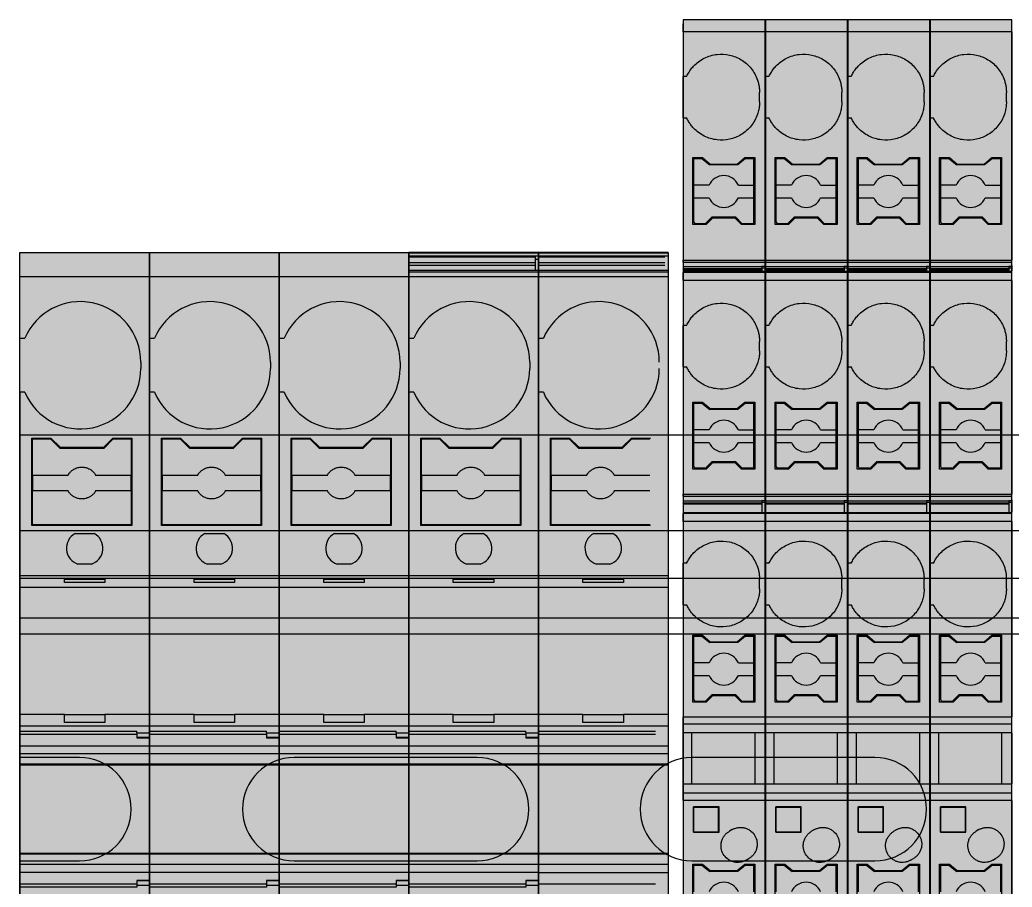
# Model space of a CAD drawing. Header units: millimetres. Extents: x -559267 to 5835, y 0 to 209897.
# Drawn here: x 1535.5 to 1597.9, y 3677.7 to 3732.2 of the extents above; entities that cross this region are included whole.
import ezdxf

# ---------------------------------------------------------------- set-up
doc = ezdxf.new("R2010")
doc.units = ezdxf.units.MM

# ---------------------------------------------------------------- blocks, each defined once
blk = doc.blocks.new('VPR-2.5-3L-GY')
at = {"true_color": 0xc7c8ca}
h = blk.add_hatch(color=9, dxfattribs=at)
h.dxf.hatch_style = 1
h.paths.add_polyline_path([(5.15, 51.291), (0, 51.291), (0, -51.291), (5.15, -51.291)])
at = {"true_color": 0xcd6928}
h = blk.add_hatch(color=32, dxfattribs=at)
h.dxf.hatch_style = 1
h.paths.add_polyline_path([(4.502, 42.63), (3.881, 42.63), (3.402, 42.23), (1.702, 42.23), (1.214, 42.63), (0.602, 42.63), (0.602, 38.43), (1.443, 38.43), (1.843, 38.83), (3.26, 38.83), (3.66, 38.43), (4.502, 38.43)])
h = blk.add_hatch(color=32, dxfattribs=at)
h.dxf.hatch_style = 1
h.paths.add_polyline_path([(4.502, 27.257), (3.881, 27.257), (3.402, 26.857), (1.702, 26.857), (1.214, 27.257), (0.602, 27.257), (0.602, 23.057), (1.443, 23.057), (1.843, 23.457), (3.26, 23.457), (3.66, 23.057), (4.502, 23.057)])
h = blk.add_hatch(color=32, dxfattribs=at)
h.dxf.hatch_style = 1
h.paths.add_polyline_path([(4.502, 12.608), (3.881, 12.608), (3.402, 12.208), (1.702, 12.208), (1.214, 12.608), (0.602, 12.608), (0.602, 8.408), (1.443, 8.408), (1.843, 8.808), (3.26, 8.808), (3.66, 8.408), (4.502, 8.408)])
h = blk.add_hatch(color=32, dxfattribs=at)
h.dxf.hatch_style = 1
h.paths.add_polyline_path([(4.502, -1.779), (3.881, -1.779), (3.402, -2.179), (1.702, -2.179), (1.214, -1.779), (0.602, -1.779), (0.602, -5.979), (1.443, -5.979), (1.843, -5.579), (3.26, -5.579), (3.66, -5.979), (4.502, -5.979)])
at = {"color": 7, "linetype": 'Continuous', "lineweight": 25}
for p, q in [((5.15, 51.291), (0, 51.291)), ((0, 51.227), (0, 51.125)), ((5.15, 51.125), (5.15, 51.227)), ((5.15, 50.533), (0, 50.533)), ((0, 50.533), (0, 47.733)), ((5.15, 50.533), (5.15, 36.183)), ((0.218, 47.733), (0, 47.733)), ((0, 45.133), (0, 47.733)), ((4.8, 46.133), (4.8, 46.733)), ((0, 45.133), (0.218, 45.133)), ((0, 45.133), (0, 36.183)), ((0.677, 40.9), (0.677, 42.58)), ((0.677, 42.58), (1.177, 42.58)), ((1.177, 42.58), (1.677, 42.18)), ((3.927, 42.58), (3.427, 42.18)), ((3.927, 42.58), (4.427, 42.58)), ((4.427, 42.58), (4.427, 40.9)), ((3.427, 42.18), (1.677, 42.18)), ((1.635, 40.9), (0.677, 40.9)), ((0.677, 40.1), (0.677, 40.9)), ((3.468, 40.9), (4.427, 40.9)), ((4.427, 40.9), (4.427, 40.1)), ((0.677, 38.58), (0.677, 40.1)), ((0.677, 40.1), (1.635, 40.1)), ((3.468, 40.1), (4.427, 40.1)), ((4.427, 40.1), (4.427, 38.48)), ((1.802, 38.88), (1.431, 38.509)), ((3.302, 38.88), (1.802, 38.88)), ((3.702, 38.48), (3.302, 38.88)), ((1.36, 38.48), (0.777, 38.48)), ((4.427, 38.48), (3.702, 38.48)), ((0, 36.183), (5.15, 36.183)), ((0, 36.065), (5.15, 36.065)), ((0, 36.065), (0, 35.796)), ((0, 35.796), (4.95, 35.791)), ((0, 35.656), (4.95, 35.656)), ((0, 35.656), (0, 35.651)), ((0, 35.651), (4.95, 35.651)), ((4.95, 35.562), (0, 35.562)), ((5.15, 35.791), (4.95, 35.791)), ((5.15, 35.688), (4.95, 35.688)), ((4.95, 35.688), (4.95, 35.465)), ((5.15, 35.855), (5.15, 36.065)), ((5.15, 35.855), (5.15, 35.791)), ((5.15, 35.791), (5.15, 35.688)), ((5.15, 35.688), (5.15, 35.524)), ((5.15, 35.465), (0, 35.465)), ((5.15, 35.415), (0, 35.415)), ((5.15, 34.918), (0, 34.918)), ((0, 34.918), (0, 32.083)), ((5.15, 34.918), (5.15, 21.483)), ((0.218, 32.083), (0, 32.083)), ((0, 29.483), (0, 32.083)), ((4.8, 30.483), (4.8, 31.083)), ((0, 29.483), (0.218, 29.483)), ((0, 29.483), (0, 21.483)), ((0.677, 25.527), (0.677, 27.207)), ((0.677, 27.207), (1.177, 27.207)), ((1.177, 27.207), (1.677, 26.807)), ((3.927, 27.207), (3.427, 26.807)), ((3.927, 27.207), (4.427, 27.207)), ((4.427, 27.207), (4.427, 25.527)), ((3.427, 26.807), (1.677, 26.807)), ((1.635, 25.527), (0.677, 25.527)), ((0.677, 24.727), (0.677, 25.527)), ((3.468, 25.527), (4.427, 25.527)), ((4.427, 25.527), (4.427, 24.727)), ((0.677, 23.207), (0.677, 24.727)), ((0.677, 24.727), (1.635, 24.727)), ((3.468, 24.727), (4.427, 24.727)), ((4.427, 24.727), (4.427, 23.107)), ((1.36, 23.107), (0.777, 23.107)), ((1.802, 23.507), (1.431, 23.136)), ((3.302, 23.507), (1.802, 23.507)), ((3.702, 23.107), (3.302, 23.507)), ((4.427, 23.107), (3.702, 23.107)), ((0, 21.483), (5.15, 21.483)), ((0, 21.352), (5.15, 21.352)), ((0, 21.352), (0, 21.067)), ((5.15, 21.128), (5.15, 21.352)), ((0, 21.067), (4.95, 21.062)), ((0, 20.933), (4.95, 20.933)), ((0, 20.933), (0, 20.93)), ((0, 20.93), (4.95, 20.93)), ((4.95, 20.848), (0, 20.848)), ((0, 20.848), (0, 20.416)), ((5.15, 21.062), (4.95, 21.062)), ((5.15, 20.958), (4.95, 20.958)), ((4.95, 20.958), (4.95, 20.301)), ((5.15, 21.128), (5.15, 21.062)), ((5.15, 20.958), (5.15, 20.357)), ((5.15, 20.301), (0, 20.301)), ((5.15, 20.298), (0, 20.298)), ((5.15, 20.26), (0, 20.26)), ((5.15, 19.768), (0, 19.768)), ((0, 19.768), (0, 17.133)), ((5.15, 19.768), (5.15, 7.484)), ((0.218, 17.133), (0, 17.133)), ((0, 14.533), (0, 17.133)), ((4.8, 15.533), (4.8, 16.133)), ((0, 14.533), (0, 7.484)), ((0, 14.533), (0.218, 14.533)), ((0.677, 10.878), (0.677, 12.558)), ((0.677, 12.558), (1.177, 12.558)), ((1.177, 12.558), (1.677, 12.158)), ((3.927, 12.558), (3.427, 12.158)), ((3.927, 12.558), (4.427, 12.558)), ((4.427, 12.558), (4.427, 10.878)), ((3.427, 12.158), (1.677, 12.158)), ((1.635, 10.878), (0.677, 10.878)), ((0.677, 10.078), (0.677, 10.878)), ((3.468, 10.878), (4.427, 10.878)), ((4.427, 10.878), (4.427, 10.078)), ((0.677, 8.558), (0.677, 10.078)), ((0.677, 10.078), (1.635, 10.078)), ((3.468, 10.078), (4.427, 10.078)), ((4.427, 10.078), (4.427, 8.458)), ((1.802, 8.858), (1.431, 8.487)), ((3.302, 8.858), (1.802, 8.858)), ((3.702, 8.458), (3.302, 8.858)), ((1.36, 8.458), (0.777, 8.458)), ((4.427, 8.458), (3.702, 8.458)), ((0, 7.484), (5.15, 7.484)), ((5.15, 7.024), (0, 7.024)), ((0, 6.483), (0, 7.024)), ((5.15, 6.483), (5.15, 7.024)), ((5.15, 6.483), (0, 6.483)), ((0, 3.283), (0, 6.483)), ((0.55, 3.283), (0.55, 6.483)), ((4.5, 6.483), (4.5, 3.283)), ((5.15, 6.483), (5.15, 3.283)), ((0, 3.283), (5.15, 3.283)), ((0, 2.694), (0, 3.283)), ((5.15, 2.694), (5.15, 3.283)), ((5.15, 2.694), (0, 2.694)), ((5.15, 2.234), (0, 2.234)), ((0, 2.234), (0, -7.767)), ((5.15, 2.234), (5.15, -13.066)), ((2.253, 1.836), (0.647, 1.836)), ((0.647, 0.231), (0.647, 1.836)), ((0.672, 1.811), (0.647, 1.836)), ((0.672, 1.811), (2.228, 1.811)), ((0.672, 0.256), (0.672, 1.811)), ((2.228, 1.811), (2.253, 1.836)), ((2.228, 0.256), (2.228, 1.811)), ((2.253, 0.231), (2.253, 1.836)), ((0.647, 0.231), (0.672, 0.256)), ((0.647, 0.231), (2.253, 0.231)), ((0.672, 0.256), (2.228, 0.256)), ((2.253, 0.231), (2.228, 0.256)), ((3.075, 0.393), (2.902, 0.293)), ((0.677, -3.509), (0.677, -1.829)), ((0.677, -1.829), (1.177, -1.829)), ((1.177, -1.829), (1.677, -2.229)), ((3.927, -1.829), (3.427, -2.229)), ((3.927, -1.829), (4.427, -1.829)), ((3.952, -1.526), (4.125, -1.426)), ((4.427, -1.829), (4.427, -3.509)), ((3.427, -2.229), (1.677, -2.229))]:
    blk.add_line(p, q, dxfattribs=at)
blk.add_lwpolyline([(5.15, -51.291), (5.15, 51.291), (0, 51.291), (0, -51.291), (5.15, -51.291)])
for points in [[(0.602, 38.43), (0.602, 42.63), (1.214, 42.63), (1.702, 42.23), (3.402, 42.23), (3.881, 42.63), (4.502, 42.63), (4.502, 38.43), (3.66, 38.43), (3.26, 38.83), (1.843, 38.83), (1.443, 38.43)], [(0.602, 23.057), (0.602, 27.257), (1.214, 27.257), (1.702, 26.857), (3.402, 26.857), (3.881, 27.257), (4.502, 27.257), (4.502, 23.057), (3.66, 23.057), (3.26, 23.457), (1.843, 23.457), (1.443, 23.057)], [(0.602, 8.408), (0.602, 12.608), (1.214, 12.608), (1.702, 12.208), (3.402, 12.208), (3.881, 12.608), (4.502, 12.608), (4.502, 8.408), (3.66, 8.408), (3.26, 8.808), (1.843, 8.808), (1.443, 8.408)], [(0.602, -5.979), (0.602, -1.779), (1.214, -1.779), (1.702, -2.179), (3.402, -2.179), (3.881, -1.779), (4.502, -1.779), (4.502, -5.979), (3.66, -5.979), (3.26, -5.579), (1.843, -5.579), (1.443, -5.979)]]:
    blk.add_lwpolyline(points, close=True, dxfattribs=at)
for centre, radius, start, end in [((2.552, 40.5), 1, 23.57818, 156.42182), ((2.552, 40.5), 1, 203.57818, 336.42182), ((0.777, 38.58), 0.1, 180, 270), ((1.36, 38.58), 0.1, 270, 315), ((2.552, 25.127), 1, 23.57818, 156.42182), ((2.552, 25.127), 1, 203.57818, 336.42182), ((0.777, 23.207), 0.1, 180, 270), ((1.36, 23.207), 0.1, 270, 315), ((2.552, 10.478), 1, 23.57818, 156.42182), ((2.552, 10.478), 1, 203.57818, 336.42182), ((0.777, 8.558), 0.1, 180, 270), ((1.36, 8.558), 0.1, 270, 315), ((2.552, -3.909), 1, 23.57818, 156.42182)]:
    blk.add_arc(centre, radius, start, end, dxfattribs=at)
for points, knots in [([(0, 50.533), (0, 50.554), (0, 50.596), (0, 50.658), (0, 50.73), (0, 50.81), (0, 50.889), (0, 50.954), (0, 51), (0, 51.029), (0, 51.032), (0, 51.033)], [0, 0, 0, 0, 0.079597, 0.159223, 0.240129, 0.368602, 0.500069, 0.628543, 0.760011, 0.879282, 1, 1, 1, 1]), ([(5.15, 50.533), (5.15, 50.664), (5.15, 50.794), (5.15, 50.98), (5.15, 51.033), (5.15, 51.033)], [0, 0, 0, 0, 0.5, 0.5, 1, 1, 1, 1]), ([(0.218, 47.733), (0.241, 47.781), (0.287, 47.876), (0.367, 48.012), (0.455, 48.143), (0.552, 48.267), (0.714, 48.45), (0.964, 48.672), (1.322, 48.891), (1.713, 49.046), (2.246, 49.154), (2.921, 49.121), (3.549, 48.87), (3.988, 48.55), (4.278, 48.246), (4.513, 47.898), (4.662, 47.56), (4.747, 47.257), (4.792, 46.997), (4.797, 46.821), (4.8, 46.733)], [0, 0, 0, 0, 0.024394, 0.048636, 0.072831, 0.097085, 0.121504, 0.185849, 0.250275, 0.31462, 0.379045, 0.500019, 0.620993, 0.685337, 0.749763, 0.814108, 0.878533, 0.919087, 0.959411, 1, 1, 1, 1]), ([(4.8, 46.133), (4.799, 46.081), (4.797, 45.975), (4.781, 45.818), (4.755, 45.663), (4.719, 45.509), (4.648, 45.275), (4.513, 44.969), (4.279, 44.621), (3.988, 44.317), (3.549, 43.997), (2.921, 43.746), (2.246, 43.712), (1.714, 43.82), (1.323, 43.975), (0.964, 44.195), (0.688, 44.44), (0.484, 44.68), (0.335, 44.898), (0.257, 45.055), (0.218, 45.133)], [0, 0, 0, 0, 0.024394, 0.048636, 0.072831, 0.097085, 0.121504, 0.185849, 0.250275, 0.31462, 0.379045, 0.500019, 0.620993, 0.685337, 0.749763, 0.814108, 0.878533, 0.919087, 0.959411, 1, 1, 1, 1]), ([(0, 36.065), (0, 36.076), (0, 36.099), (0, 36.128), (0, 36.156), (0, 36.179), (0, 36.182), (0, 36.183)], [0, 0, 0, 0, 0.1671802, 0.3318902, 0.5004135, 0.7494531, 1, 1, 1, 1]), ([(0, 35.796), (0, 35.768), (0, 35.734), (0, 35.68), (0, 35.661), (0, 35.656)], [0, 0, 0, 0, 0.5, 0.5, 1, 1, 1, 1]), ([(0, 35.621), (0, 35.628), (0, 35.643), (0, 35.648), (0, 35.651)], [0, 0, 0, 0, 0.497129, 1, 1, 1, 1]), ([(0, 34.918), (0, 34.937), (0, 34.977), (0, 35.035), (0, 35.102), (0, 35.178), (0, 35.254), (0, 35.319), (0, 35.367), (0, 35.402), (0, 35.411), (0, 35.415)], [0, 0, 0, 0, 0.0800126, 0.1601253, 0.2414441, 0.3692652, 0.5000614, 0.6278835, 0.7586808, 0.8786191, 1, 1, 1, 1]), ([(5.15, 34.918), (5.15, 35.04), (5.15, 35.162), (5.15, 35.343), (5.15, 35.402), (5.15, 35.415)], [0, 0, 0, 0, 0.5, 0.5, 1, 1, 1, 1]), ([(0.218, 32.083), (0.241, 32.131), (0.287, 32.226), (0.367, 32.362), (0.455, 32.493), (0.552, 32.617), (0.714, 32.8), (0.964, 33.022), (1.322, 33.241), (1.713, 33.396), (2.246, 33.504), (2.921, 33.471), (3.549, 33.22), (3.988, 32.9), (4.278, 32.596), (4.513, 32.248), (4.662, 31.91), (4.747, 31.607), (4.792, 31.347), (4.797, 31.171), (4.8, 31.083)], [0, 0, 0, 0, 0.024394, 0.048636, 0.072831, 0.097085, 0.121504, 0.185849, 0.250275, 0.31462, 0.379045, 0.500019, 0.620993, 0.685337, 0.749763, 0.814108, 0.878533, 0.919087, 0.959411, 1, 1, 1, 1]), ([(4.8, 30.483), (4.799, 30.431), (4.797, 30.325), (4.781, 30.168), (4.755, 30.013), (4.719, 29.859), (4.648, 29.625), (4.513, 29.319), (4.279, 28.971), (3.988, 28.667), (3.549, 28.347), (2.921, 28.096), (2.246, 28.062), (1.714, 28.17), (1.323, 28.325), (0.964, 28.545), (0.688, 28.79), (0.484, 29.03), (0.335, 29.248), (0.257, 29.405), (0.218, 29.483)], [0, 0, 0, 0, 0.0243942, 0.0486358, 0.0728305, 0.0970848, 0.1215043, 0.1858492, 0.2502747, 0.3146196, 0.3790451, 0.5000188, 0.6209926, 0.6853375, 0.749763, 0.8141079, 0.8785334, 0.9190869, 0.9594114, 1, 1, 1, 1]), ([(0, 21.352), (0, 21.364), (0, 21.389), (0, 21.422), (0, 21.453), (0, 21.478), (0, 21.482), (0, 21.483)], [0, 0, 0, 0, 0.167329, 0.331784, 0.500465, 0.749473, 1, 1, 1, 1]), ([(5.15, 21.352), (5.15, 21.39), (5.15, 21.424), (5.15, 21.471), (5.15, 21.483), (5.15, 21.483)], [0, 0, 0, 0, 0.5, 0.5, 1, 1, 1, 1]), ([(0, 21.067), (0, 21.038), (0, 21.005), (0, 20.953), (0, 20.936), (0, 20.933)], [0, 0, 0, 0, 0.5, 0.5, 1, 1, 1, 1]), ([(0, 20.904), (0, 20.911), (0, 20.924), (0, 20.928), (0, 20.93)], [0, 0, 0, 0, 0.497129, 1, 1, 1, 1]), ([(5.15, 21.062), (5.15, 21.053), (5.15, 21.045), (5.15, 21.036), (5.15, 21.027), (5.15, 21.018), (5.15, 21.009), (5.15, 20.992), (5.15, 20.975), (5.15, 20.958)], [0, 0, 0, 0, 0.0000268555, 0.0000268555, 0.0000268555, 0.000053711, 0.000053711, 0.000053711, 0.0001048413, 0.0001048413, 0.0001048413, 0.0001048413]), ([(0, 19.768), (0, 19.792), (0, 19.838), (0, 19.906), (0, 19.971), (0, 20.033), (0, 20.095), (0, 20.155), (0, 20.204), (0, 20.242), (0, 20.254), (0, 20.26)], [0, 0, 0, 0, 0.101572, 0.200381, 0.298422, 0.397735, 0.500284, 0.627642, 0.757961, 0.878261, 1, 1, 1, 1]), ([(5.15, 19.768), (5.15, 19.884), (5.15, 20), (5.15, 20.178), (5.15, 20.24), (5.15, 20.26)], [0, 0, 0, 0, 0.5, 0.5, 1, 1, 1, 1]), ([(0.218, 17.133), (0.241, 17.181), (0.287, 17.276), (0.367, 17.412), (0.455, 17.543), (0.552, 17.667), (0.714, 17.85), (0.964, 18.072), (1.322, 18.291), (1.713, 18.446), (2.246, 18.554), (2.921, 18.521), (3.549, 18.27), (3.988, 17.95), (4.278, 17.646), (4.513, 17.298), (4.662, 16.96), (4.747, 16.657), (4.792, 16.397), (4.797, 16.221), (4.8, 16.133)], [0, 0, 0, 0, 0.024394, 0.048636, 0.072831, 0.097085, 0.121504, 0.185849, 0.250275, 0.31462, 0.379045, 0.500019, 0.620993, 0.685337, 0.749763, 0.814108, 0.878533, 0.919087, 0.959411, 1, 1, 1, 1]), ([(4.8, 15.533), (4.799, 15.481), (4.797, 15.375), (4.781, 15.218), (4.755, 15.063), (4.719, 14.909), (4.648, 14.675), (4.513, 14.369), (4.279, 14.021), (3.988, 13.717), (3.549, 13.397), (2.921, 13.146), (2.246, 13.112), (1.714, 13.22), (1.323, 13.375), (0.964, 13.595), (0.688, 13.84), (0.484, 14.08), (0.335, 14.298), (0.257, 14.455), (0.218, 14.533)], [0, 0, 0, 0, 0.0243942, 0.0486358, 0.0728305, 0.0970848, 0.1215043, 0.1858492, 0.2502747, 0.3146196, 0.3790451, 0.5000188, 0.6209926, 0.6853375, 0.749763, 0.8141079, 0.8785334, 0.9190869, 0.9594114, 1, 1, 1, 1]), ([(0, 7.024), (0, 7.034), (0, 7.055), (0, 7.098), (0, 7.148), (0, 7.226), (0, 7.337), (0, 7.435), (0, 7.484)], [0, 0, 0, 0, 0.1259506, 0.2495429, 0.37352, 0.5005997, 0.7495449, 1, 1, 1, 1]), ([(5.15, 7.024), (5.15, 7.062), (5.15, 7.127), (5.15, 7.289), (5.15, 7.387), (5.15, 7.484)], [0, 0, 0, 0, 0.5, 0.5, 1, 1, 1, 1]), ([(0, 2.234), (0, 2.258), (0, 2.307), (0, 2.378), (0, 2.447), (0, 2.531), (0, 2.627), (0, 2.672), (0, 2.694)], [0, 0, 0, 0, 0.125951, 0.249543, 0.37352, 0.5006, 0.749545, 1, 1, 1, 1]), ([(5.15, 2.234), (5.15, 2.326), (5.15, 2.426), (5.15, 2.594), (5.15, 2.658), (5.15, 2.694)], [0, 0, 0, 0, 0.5, 0.5, 1, 1, 1, 1]), ([(3.952, -1.526), (3.923, -1.542), (3.865, -1.573), (3.773, -1.61), (3.678, -1.638), (3.543, -1.664), (3.366, -1.673), (3.153, -1.638), (2.952, -1.561), (2.72, -1.413), (2.495, -1.154), (2.384, -0.831), (2.371, -0.556), (2.406, -0.343), (2.482, -0.141), (2.596, 0.035), (2.736, 0.185), (2.846, 0.257), (2.902, 0.293)], [0, 0, 0, 0, 0.030168, 0.060086, 0.090023, 0.12025, 0.185229, 0.25037, 0.315349, 0.38049, 0.500065, 0.619641, 0.684619, 0.749761, 0.814739, 0.87988, 0.9399, 1, 1, 1, 1]), ([(3.075, 0.393), (3.104, 0.409), (3.162, 0.44), (3.254, 0.477), (3.349, 0.505), (3.484, 0.531), (3.661, 0.539), (3.873, 0.505), (4.075, 0.428), (4.307, 0.28), (4.531, 0.021), (4.643, -0.302), (4.656, -0.577), (4.621, -0.79), (4.545, -0.992), (4.431, -1.168), (4.291, -1.318), (4.18, -1.39), (4.125, -1.426)], [0, 0, 0, 0, 0.030168, 0.060086, 0.090023, 0.12025, 0.185229, 0.25037, 0.315349, 0.38049, 0.500065, 0.619641, 0.684619, 0.749761, 0.814739, 0.87988, 0.9399, 1, 1, 1, 1])]:
    blk.add_open_spline(points, degree=3, knots=knots, dxfattribs=at)
for points in [[(5.15, 36.065), (5.15, 36.135), (5.15, 36.183), (5.15, 36.183)], [(4.95, 35.791), (4.95, 35.759), (4.95, 35.723), (4.95, 35.688)], [(4.95, 21.062), (4.95, 21.029), (4.95, 20.992), (4.95, 20.958)]]:
    blk.add_open_spline(points, degree=3, dxfattribs=at)
blk = doc.blocks.new('*U384')
blk.add_blockref('VPR-2.5-3L-GY', (-2.575, 0))
blk = doc.blocks.new('*U386')
at = {"color": 0, "linetype": 'ByBlock', "lineweight": -2, "transparency": 16777216}
for p in [(0, 0), (5.173, 0), (10.345, 0), (15.518, 0)]:
    blk.add_blockref('*U384', p, dxfattribs=at)
blk = doc.blocks.new('A$C33a7f11e')
at = {"color": 7, "linetype": 'Continuous', "lineweight": 25}
for p, q in [((39.5, 97.5), (39.5, 50.5)), ((310.5, 97.5), (39.5, 97.5)), ((310.5, 91.5), (39.5, 91.5)), ((310.5, 86), (39.5, 86)), ((43.25, 77.25), (39.5, 77.25)), ((68.25, 77.25), (56.75, 77.25)), ((93.25, 77.25), (81.75, 77.25)), ((39.5, 70.75), (43.25, 70.75)), ((56.75, 70.75), (68.25, 70.75)), ((81.75, 70.75), (93.25, 70.75))]:
    blk.add_line(p, q, dxfattribs=at)
at = {"color": 8, "linetype": 'Continuous', "lineweight": 25}
for p, q in [((310.5, 88.5), (39.5, 88.5)), ((310.5, 85), (39.5, 85))]:
    blk.add_line(p, q, dxfattribs=at)
at = {"color": 7, "linetype": 'Continuous', "lineweight": 25}
for centre, start, end in [((43.25, 74), 0, 90), ((56.75, 74), 90, 270), ((68.25, 74), 0, 90), ((81.75, 74), 90, 270), ((93.25, 74), 0, 90), ((43.25, 74), 270, 0), ((68.25, 74), 270, 0), ((93.25, 74), 270, 0)]:
    blk.add_arc(centre, 3.25, start, end, dxfattribs=at)
blk = doc.blocks.new('*U217')
blk.add_blockref('A$C33a7f11e', (-12.005, 536.234))
blk = doc.blocks.new('VPR-6-BU')
at = {"true_color": 0x2776bb}
h = blk.add_hatch(color=152, dxfattribs=at)
h.dxf.hatch_style = 1
h.paths.add_polyline_path([(0, 37.111), (0, -37.111), (8.15, -37.111), (8.15, 37.111)])
at = {"color": 0, "linetype": 'Continuous', "lineweight": 25}
for p, q in [((8.15, 37.111), (0, 37.111)), ((0, 37.101), (8.15, 37.101)), ((0, 36.904), (0, 37.101)), ((0, 36.904), (8.15, 36.904)), ((0, 36.904), (0, 36.837)), ((0, 36.837), (7.95, 36.837)), ((7.95, 36.837), (7.95, 36.689)), ((8.15, 36.904), (8.15, 37.101)), ((8.15, 36.689), (8.15, 36.904)), ((0, 36.494), (7.95, 36.494)), ((7.95, 36.306), (0, 36.306)), ((0, 36.306), (0, 36.03)), ((7.95, 36.689), (7.95, 35.987)), ((7.95, 36.689), (8.15, 36.689)), ((8.15, 36.689), (8.15, 36.03)), ((8.15, 35.987), (0, 35.987)), ((8.15, 35.983), (0, 35.983)), ((0, 35.983), (0, 35.888)), ((8.15, 35.888), (0, 35.888)), ((0, 35.593), (0, 35.888)), ((8.15, 35.593), (0, 35.593)), ((0, 35.593), (0, 31.726)), ((8.15, 35.888), (8.15, 35.983)), ((8.15, 35.593), (8.15, 35.888)), ((8.15, 35.593), (8.15, 16.794)), ((0, 31.726), (0.309, 31.726)), ((0, 28.326), (0, 31.726)), ((7.6, 30.226), (7.6, 29.826)), ((0.309, 28.326), (0, 28.326)), ((0, 28.326), (0, 16.794)), ((0.75, 25.451), (1.955, 25.451)), ((0.75, 19.951), (0.75, 25.451)), ((0.8, 23.126), (0.8, 25.401)), ((0.8, 25.401), (1.934, 25.401)), ((1.934, 25.401), (2.509, 24.826)), ((1.955, 25.451), (2.53, 24.876)), ((5.271, 24.876), (5.846, 25.451)), ((5.291, 24.826), (5.866, 25.401)), ((5.846, 25.451), (7.05, 25.451)), ((5.866, 25.401), (7, 25.401)), ((7, 25.401), (7, 23.126)), ((7.05, 25.451), (7.05, 19.951)), ((2.509, 24.826), (5.291, 24.826)), ((2.53, 24.876), (5.271, 24.876)), ((0.8, 23.126), (3.034, 23.126)), ((0.8, 23.126), (0.8, 22.126)), ((4.766, 23.126), (7, 23.126)), ((7, 22.126), (7, 23.126)), ((0.8, 20.001), (0.8, 22.126)), ((3.034, 22.126), (0.8, 22.126)), ((7, 22.126), (4.766, 22.126)), ((7, 22.126), (7, 20.001)), ((7, 20.001), (0.8, 20.001)), ((7.05, 19.951), (0.75, 19.951)), ((3.478, 19.451), (4.672, 19.451)), ((4.495, 17.526), (3.655, 17.526)), ((8.15, 16.794), (0, 16.794)), ((0, 16.794), (0, 16.076)), ((2.8, 16.372), (2.8, 16.576)), ((2.8, 16.576), (5.35, 16.576)), ((5.35, 16.372), (2.8, 16.372)), ((5.35, 16.576), (5.35, 16.372)), ((8.15, 16.794), (8.15, 16.076)), ((0, 16.076), (8.15, 16.076)), ((0, 16.076), (0, 8.076)), ((8.15, 16.076), (8.15, 8.076)), ((2.8, 8.076), (0, 8.076)), ((0, 8.076), (0, 7.357)), ((2.8, 7.576), (2.8, 8.076)), ((2.8, 8.076), (5.35, 8.076)), ((5.35, 7.576), (2.8, 7.576)), ((8.15, 8.076), (5.35, 8.076)), ((5.35, 8.076), (5.35, 7.576)), ((8.15, 8.076), (8.15, 7.357)), ((0, 7.026), (0, 7.357)), ((0, 7.357), (8.15, 7.357)), ((0, 7.026), (7.35, 7.026)), ((7.35, 6.924), (7.35, 7.026)), ((7.35, 6.924), (8.15, 6.924)), ((7.35, 6.924), (7.35, 6.635)), ((8.15, 6.924), (8.15, 7.357)), ((8.15, 6.924), (8.15, 6.635)), ((0, 6.826), (0, 6.116)), ((7.35, 6.826), (0, 6.826)), ((8.15, 6.635), (7.35, 6.635)), ((7.35, 6.635), (7.35, 6.608)), ((7.35, 6.608), (8.15, 6.608)), ((8.15, 6.635), (8.15, 6.608)), ((8.15, 6.116), (8.15, 6.564)), ((0, 6.116), (8.15, 6.116)), ((8.15, 5.604), (0, 5.604)), ((0, 5.604), (0, 4.948)), ((8.15, 4.948), (8.15, 5.604)), ((8.15, 4.948), (0, 4.948)), ((0, 4.904), (8.15, 4.904)), ((0, 4.863), (0, -0.609)), ((8.15, 4.863), (8.15, -0.609)), ((8.15, -0.652), (0, -0.652)), ((8.15, -0.696), (0, -0.696)), ((0, -0.696), (0, -1.352)), ((8.15, -1.352), (8.15, -0.696)), ((8.15, -1.352), (0, -1.352)), ((8.15, -1.864), (0, -1.864)), ((0, -1.864), (0, -2.574)), ((8.15, -2.31), (8.15, -1.864)), ((8.15, -2.356), (7.35, -2.356)), ((7.35, -2.356), (7.35, -2.383)), ((8.15, -2.383), (7.35, -2.383)), ((7.35, -2.383), (7.35, -2.673)), ((8.15, -2.356), (8.15, -2.383)), ((8.15, -2.383), (8.15, -2.673)), ((0, -2.574), (7.35, -2.574)), ((7.35, -2.774), (0, -2.774)), ((0, -2.774), (0, -11.849)), ((7.35, -2.673), (7.35, -2.774)), ((8.15, -2.673), (7.35, -2.673)), ((8.15, -2.673), (8.15, -35.388)), ((0.75, -3.499), (7.05, -3.499)), ((0.75, -8.974), (0.75, -3.499)), ((0.8, -3.549), (7, -3.549)), ((0.8, -5.674), (0.8, -3.549)), ((7, -3.549), (7, -5.674)), ((7.05, -3.499), (7.05, -8.974)), ((0.8, -5.674), (3.034, -5.674)), ((0.8, -5.674), (0.8, -6.674)), ((4.766, -5.674), (7, -5.674)), ((7, -6.674), (7, -5.674)), ((0.8, -8.949), (0.8, -6.674)), ((3.034, -6.674), (0.8, -6.674)), ((7, -6.674), (4.766, -6.674)), ((7, -6.674), (7, -8.949)), ((2.509, -8.374), (1.934, -8.949)), ((2.53, -8.399), (1.955, -8.974)), ((5.291, -8.374), (2.509, -8.374)), ((5.271, -8.399), (2.53, -8.399)), ((5.846, -8.974), (5.271, -8.399)), ((5.866, -8.949), (5.291, -8.374)), ((1.955, -8.974), (0.75, -8.974)), ((1.934, -8.949), (0.8, -8.949)), ((7.05, -8.974), (5.846, -8.974)), ((7, -8.949), (5.866, -8.949)), ((0, -11.849), (0.309, -11.849)), ((0, -15.249), (0, -11.849)), ((7.6, -13.349), (7.6, -13.749)), ((0.309, -15.249), (0, -15.249)), ((0, -15.249), (0, -28.289)), ((0.75, -19.939), (7.05, -19.939)), ((0.75, -25.414), (0.75, -19.939)), ((7.05, -19.939), (7.05, -25.414)), ((0.8, -19.964), (7, -19.964)), ((0.8, -22.089), (0.8, -19.964)), ((7, -19.964), (7, -22.089)), ((0.8, -22.089), (3.034, -22.089)), ((0.8, -22.089), (0.8, -23.089)), ((4.766, -22.089), (7, -22.089)), ((7, -23.089), (7, -22.089)), ((0.8, -25.364), (0.8, -23.089)), ((3.034, -23.089), (0.8, -23.089)), ((7, -23.089), (4.766, -23.089)), ((7, -23.089), (7, -25.364)), ((2.509, -24.789), (1.934, -25.364)), ((2.53, -24.839), (1.955, -25.414)), ((5.291, -24.789), (2.509, -24.789)), ((5.271, -24.839), (2.53, -24.839)), ((5.846, -25.414), (5.271, -24.839)), ((5.866, -25.364), (5.291, -24.789)), ((1.955, -25.414), (0.75, -25.414)), ((1.934, -25.364), (0.8, -25.364)), ((7.05, -25.414), (5.846, -25.414)), ((7, -25.364), (5.866, -25.364)), ((0, -28.289), (0.309, -28.289)), ((0, -31.689), (0, -28.289)), ((7.6, -29.789), (7.6, -30.189)), ((0.309, -31.689), (0, -31.689)), ((0, -31.689), (0, -35.388)), ((0, -35.388), (8.15, -35.388)), ((0, -35.88), (0, -35.388)), ((8.15, -35.88), (8.15, -35.388)), ((0, -35.88), (8.15, -35.88)), ((0, -35.926), (8.15, -35.926)), ((0, -35.933), (8.15, -35.933)), ((0, -35.995), (0, -36.564)), ((7.95, -35.933), (7.95, -36.628)), ((8.15, -35.973), (8.15, -36.652)), ((0, -36.547), (7.95, -36.547)), ((7.95, -36.679), (0, -36.679)), ((0, -36.679), (0, -36.867)), ((7.95, -36.652), (7.95, -36.679)), ((8.15, -36.652), (7.95, -36.652)), ((8.15, -36.867), (8.15, -36.652)), ((8.15, -36.867), (0, -36.867)), ((0, -37.064), (0, -36.867)), ((8.15, -37.064), (0, -37.064)), ((0, -37.075), (8.15, -37.075)), ((0, -37.111), (8.15, -37.111)), ((8.15, -37.064), (8.15, -36.867))]:
    blk.add_line(p, q, dxfattribs=at)
at = {"color": 0}
blk.add_lwpolyline([(0, 37.111), (8.15, 37.111), (8.15, -37.111), (0, -37.111), (0, 37.111)], dxfattribs=at)
at = {"color": 0, "linetype": 'Continuous', "lineweight": 25}
for centre, radius, start, end in [((3.8, 30.226), 3.8, 360, 156.75044), ((3.8, 29.826), 3.8, 203.24956, 0), ((3.975, 18.526), 1.05, 118.24254, 252.24721), ((4.175, 18.526), 1.05, 287.75279, 61.75746), ((3.8, -13.349), 3.8, 0, 156.75044), ((3.8, -13.749), 3.8, 203.24956, 0), ((3.8, -29.789), 3.8, 0, 156.75044), ((3.8, -30.189), 3.8, 203.24956, 0)]:
    blk.add_arc(centre, radius, start, end, dxfattribs=at)
for points, knots in [([(0, 36.837), (0, 36.777), (0, 36.71), (0, 36.588), (0, 36.533), (0, 36.494)], [0, 0, 0, 0, 0.5, 0.5, 1, 1, 1, 1]), ([(0, 36.306), (0, 36.325), (0, 36.362), (0, 36.413), (0, 36.458), (0, 36.482), (0, 36.494)], [0, 0, 0, 0, 0.254644, 0.5, 0.745356, 1, 1, 1, 1]), ([(3.034, 23.126), (3.052, 23.156), (3.089, 23.216), (3.155, 23.297), (3.229, 23.371), (3.31, 23.436), (3.442, 23.522), (3.638, 23.604), (3.9, 23.637), (4.162, 23.604), (4.379, 23.513), (4.546, 23.396), (4.671, 23.273), (4.734, 23.175), (4.766, 23.126)], [0, 0, 0, 0, 0.05059, 0.10036, 0.149868, 0.199678, 0.250348, 0.375096, 0.500096, 0.624845, 0.749845, 0.833611, 0.916124, 1, 1, 1, 1]), ([(3.9, 21.626), (3.865, 21.627), (3.795, 21.629), (3.691, 21.646), (3.591, 21.672), (3.493, 21.71), (3.379, 21.769), (3.254, 21.856), (3.129, 21.979), (3.066, 22.077), (3.034, 22.126)], [0, 0, 0, 0, 0.101079, 0.200519, 0.299435, 0.398956, 0.500193, 0.667557, 0.832416, 1, 1, 1, 1]), ([(4.766, 22.126), (4.748, 22.096), (4.711, 22.036), (4.645, 21.955), (4.571, 21.881), (4.49, 21.816), (4.381, 21.746), (4.244, 21.681), (4.075, 21.634), (3.959, 21.629), (3.9, 21.626)], [0, 0, 0, 0, 0.101079, 0.200519, 0.299435, 0.398956, 0.500193, 0.667557, 0.832416, 1, 1, 1, 1]), ([(0, 6.826), (0, 6.839), (0, 6.865), (0, 6.903), (0, 6.938), (0, 6.978), (0, 7.018), (0, 7.023), (0, 7.026)], [0, 0, 0, 0, 0.1272, 0.249746, 0.3727, 0.501075, 0.749743, 1, 1, 1, 1]), ([(0, 6.116), (0, 6.116), (0, 6.099), (0, 6.033), (0, 5.986), (0, 5.877), (0, 5.816), (0, 5.7), (0, 5.646), (0, 5.604)], [0, 0, 0, 0, 0.25, 0.25, 0.5, 0.5, 0.75, 0.75, 1, 1, 1, 1]), ([(8.15, 5.604), (8.15, 5.646), (8.15, 5.7), (8.15, 5.816), (8.15, 5.877), (8.15, 5.986), (8.15, 6.033), (8.15, 6.099), (8.15, 6.116), (8.15, 6.116)], [0, 0, 0, 0, 0.25, 0.25, 0.5, 0.5, 0.75, 0.75, 1, 1, 1, 1]), ([(0, -1.352), (0, -1.394), (0, -1.448), (0, -1.564), (0, -1.625), (0, -1.734), (0, -1.781), (0, -1.847), (0, -1.864), (0, -1.864)], [0, 0, 0, 0, 0.25, 0.25, 0.5, 0.5, 0.75, 0.75, 1, 1, 1, 1]), ([(8.15, -1.864), (8.15, -1.864), (8.15, -1.847), (8.15, -1.781), (8.15, -1.734), (8.15, -1.625), (8.15, -1.564), (8.15, -1.448), (8.15, -1.394), (8.15, -1.352)], [0, 0, 0, 0, 0.25, 0.25, 0.5, 0.5, 0.75, 0.75, 1, 1, 1, 1]), ([(0, -2.774), (0, -2.773), (0, -2.772), (0, -2.761), (0, -2.742), (0, -2.708), (0, -2.653), (0, -2.6), (0, -2.574)], [0, 0, 0, 0, 0.1272, 0.249746, 0.3727, 0.501075, 0.749743, 1, 1, 1, 1]), ([(3.034, -5.674), (3.052, -5.644), (3.089, -5.584), (3.155, -5.503), (3.229, -5.429), (3.31, -5.364), (3.419, -5.294), (3.556, -5.229), (3.725, -5.182), (3.841, -5.177), (3.9, -5.174)], [0, 0, 0, 0, 0.101079, 0.200519, 0.299435, 0.398956, 0.500193, 0.667557, 0.832416, 1, 1, 1, 1]), ([(3.9, -5.174), (3.935, -5.175), (4.005, -5.177), (4.109, -5.194), (4.209, -5.221), (4.307, -5.258), (4.421, -5.317), (4.546, -5.404), (4.671, -5.527), (4.734, -5.625), (4.766, -5.674)], [0, 0, 0, 0, 0.101079, 0.200519, 0.299435, 0.398956, 0.500193, 0.667557, 0.832416, 1, 1, 1, 1]), ([(4.766, -6.674), (4.748, -6.704), (4.711, -6.764), (4.645, -6.845), (4.571, -6.919), (4.49, -6.984), (4.358, -7.07), (4.162, -7.152), (3.9, -7.185), (3.638, -7.152), (3.421, -7.061), (3.254, -6.944), (3.129, -6.821), (3.066, -6.723), (3.034, -6.674)], [0, 0, 0, 0, 0.05059, 0.10036, 0.149868, 0.199678, 0.250348, 0.375096, 0.500096, 0.624845, 0.749845, 0.833611, 0.916124, 1, 1, 1, 1]), ([(3.034, -22.089), (3.052, -22.059), (3.089, -21.999), (3.155, -21.918), (3.229, -21.844), (3.31, -21.779), (3.419, -21.709), (3.556, -21.644), (3.725, -21.597), (3.841, -21.592), (3.9, -21.589)], [0, 0, 0, 0, 0.101079, 0.200519, 0.299435, 0.398956, 0.500193, 0.667557, 0.832416, 1, 1, 1, 1]), ([(3.9, -21.589), (3.935, -21.59), (4.005, -21.592), (4.109, -21.609), (4.209, -21.636), (4.307, -21.673), (4.421, -21.732), (4.546, -21.819), (4.671, -21.942), (4.734, -22.04), (4.766, -22.089)], [0, 0, 0, 0, 0.101079, 0.200519, 0.299435, 0.398956, 0.500193, 0.667557, 0.832416, 1, 1, 1, 1]), ([(4.766, -23.089), (4.748, -23.119), (4.711, -23.179), (4.645, -23.26), (4.571, -23.334), (4.49, -23.399), (4.358, -23.485), (4.162, -23.567), (3.9, -23.6), (3.638, -23.567), (3.421, -23.476), (3.254, -23.359), (3.129, -23.236), (3.066, -23.138), (3.034, -23.089)], [0, 0, 0, 0, 0.05059, 0.10036, 0.149868, 0.199678, 0.250348, 0.375096, 0.500096, 0.624845, 0.749845, 0.833611, 0.916124, 1, 1, 1, 1]), ([(0, -36.545), (0, -36.545), (0, -36.562), (0, -36.614), (0, -36.649), (0, -36.679)], [0, 0, 0, 0, 0.5, 0.5, 1, 1, 1, 1])]:
    blk.add_open_spline(points, degree=3, knots=knots, dxfattribs=at)
blk.add_open_spline([(7.95, -36.652), (7.95, -36.644), (7.95, -36.636), (7.95, -36.628)], degree=3, dxfattribs=at)
blk = doc.blocks.new('VPR-6-GY')
at = {"true_color": 0x939598}
h = blk.add_hatch(color=252, dxfattribs=at)
h.dxf.hatch_style = 1
h.paths.add_polyline_path([(0, 37.111), (0, -37.111), (8.15, -37.111), (8.15, 37.111)])
at = {"color": 0, "linetype": 'Continuous', "lineweight": 25}
for p, q in [((8.15, 35.593), (0, 35.593)), ((0, 31.726), (0.309, 31.726)), ((0, 28.326), (0, 31.726)), ((7.6, 30.226), (7.6, 29.826)), ((0.309, 28.326), (0, 28.326)), ((0, 28.326), (0, 16.794)), ((0.75, 25.451), (1.955, 25.451)), ((0.75, 19.951), (0.75, 25.451)), ((0.8, 23.126), (0.8, 25.401)), ((0.8, 25.401), (1.934, 25.401)), ((1.934, 25.401), (2.509, 24.826)), ((1.955, 25.451), (2.53, 24.876)), ((5.271, 24.876), (5.846, 25.451)), ((5.291, 24.826), (5.866, 25.401)), ((5.846, 25.451), (7.05, 25.451)), ((5.866, 25.401), (7, 25.401)), ((7, 25.401), (7, 23.126)), ((7.05, 25.451), (7.05, 19.951)), ((2.509, 24.826), (5.291, 24.826)), ((2.53, 24.876), (5.271, 24.876)), ((0.8, 23.126), (3.034, 23.126)), ((0.8, 23.126), (0.8, 22.126)), ((4.766, 23.126), (7, 23.126)), ((7, 22.126), (7, 23.126)), ((0.8, 20.001), (0.8, 22.126)), ((3.034, 22.126), (0.8, 22.126)), ((7, 22.126), (4.766, 22.126)), ((7, 22.126), (7, 20.001)), ((7, 20.001), (0.8, 20.001)), ((7.05, 19.951), (0.75, 19.951)), ((3.478, 19.451), (4.672, 19.451)), ((4.495, 17.526), (3.655, 17.526)), ((8.15, 16.794), (0, 16.794)), ((0, 16.794), (0, 16.076)), ((2.8, 16.372), (2.8, 16.576)), ((2.8, 16.576), (5.35, 16.576)), ((5.35, 16.372), (2.8, 16.372)), ((5.35, 16.576), (5.35, 16.372)), ((8.15, 16.794), (8.15, 16.076)), ((0, 16.076), (8.15, 16.076)), ((0, 16.076), (0, 8.076)), ((8.15, 16.076), (8.15, 8.076)), ((2.8, 8.076), (0, 8.076)), ((0, 8.076), (0, 7.357)), ((2.8, 7.576), (2.8, 8.076)), ((2.8, 8.076), (5.35, 8.076)), ((5.35, 7.576), (2.8, 7.576)), ((8.15, 8.076), (5.35, 8.076)), ((5.35, 8.076), (5.35, 7.576)), ((8.15, 8.076), (8.15, 7.357)), ((0, 7.026), (0, 7.357)), ((0, 7.357), (8.15, 7.357)), ((0, 7.026), (7.35, 7.026)), ((7.35, 6.924), (7.35, 7.026)), ((7.35, 6.924), (8.15, 6.924)), ((7.35, 6.924), (7.35, 6.635)), ((8.15, 6.924), (8.15, 7.357)), ((8.15, 6.924), (8.15, 6.635)), ((0, 6.826), (0, 6.116)), ((7.35, 6.826), (0, 6.826)), ((8.15, 6.635), (7.35, 6.635)), ((7.35, 6.635), (7.35, 6.608)), ((7.35, 6.608), (8.15, 6.608)), ((8.15, 6.635), (8.15, 6.608)), ((8.15, 6.116), (8.15, 6.564)), ((0, 6.116), (8.15, 6.116)), ((8.15, 5.604), (0, 5.604)), ((0, 5.604), (0, 4.948)), ((8.15, 4.948), (8.15, 5.604)), ((8.15, 4.948), (0, 4.948)), ((0, 4.904), (8.15, 4.904)), ((0, 4.863), (0, -0.609)), ((8.15, 4.863), (8.15, -0.609)), ((8.15, -0.652), (0, -0.652)), ((8.15, -0.696), (0, -0.696)), ((0, -0.696), (0, -1.352)), ((8.15, -1.352), (8.15, -0.696)), ((8.15, -1.352), (0, -1.352)), ((8.15, -1.864), (0, -1.864)), ((0, -1.864), (0, -2.574)), ((8.15, -2.31), (8.15, -1.864)), ((8.15, -2.356), (7.35, -2.356)), ((7.35, -2.356), (7.35, -2.383)), ((8.15, -2.383), (7.35, -2.383)), ((7.35, -2.383), (7.35, -2.673)), ((8.15, -2.356), (8.15, -2.383)), ((8.15, -2.383), (8.15, -2.673)), ((0, -2.574), (7.35, -2.574)), ((7.35, -2.774), (0, -2.774)), ((0, -2.774), (0, -11.849)), ((7.35, -2.673), (7.35, -2.774)), ((8.15, -2.673), (7.35, -2.673)), ((8.15, -2.673), (8.15, -35.388)), ((0.75, -3.499), (7.05, -3.499)), ((0.75, -8.974), (0.75, -3.499)), ((0.8, -3.549), (7, -3.549)), ((0.8, -5.674), (0.8, -3.549)), ((7, -3.549), (7, -5.674)), ((7.05, -3.499), (7.05, -8.974)), ((0.8, -5.674), (3.034, -5.674)), ((0.8, -5.674), (0.8, -6.674)), ((4.766, -5.674), (7, -5.674)), ((7, -6.674), (7, -5.674)), ((0.8, -8.949), (0.8, -6.674)), ((3.034, -6.674), (0.8, -6.674)), ((7, -6.674), (4.766, -6.674)), ((7, -6.674), (7, -8.949)), ((2.509, -8.374), (1.934, -8.949)), ((2.53, -8.399), (1.955, -8.974)), ((5.291, -8.374), (2.509, -8.374)), ((5.271, -8.399), (2.53, -8.399)), ((5.846, -8.974), (5.271, -8.399)), ((5.866, -8.949), (5.291, -8.374)), ((1.955, -8.974), (0.75, -8.974)), ((1.934, -8.949), (0.8, -8.949)), ((7.05, -8.974), (5.846, -8.974)), ((7, -8.949), (5.866, -8.949)), ((0, -11.849), (0.309, -11.849)), ((0, -15.249), (0, -11.849)), ((7.6, -13.349), (7.6, -13.749)), ((0.309, -15.249), (0, -15.249)), ((0, -15.249), (0, -28.289)), ((0.75, -19.939), (7.05, -19.939)), ((0.75, -25.414), (0.75, -19.939)), ((7.05, -19.939), (7.05, -25.414)), ((0.8, -19.964), (7, -19.964)), ((0.8, -22.089), (0.8, -19.964)), ((7, -19.964), (7, -22.089)), ((0.8, -22.089), (3.034, -22.089)), ((0.8, -22.089), (0.8, -23.089)), ((4.766, -22.089), (7, -22.089)), ((7, -23.089), (7, -22.089)), ((0.8, -25.364), (0.8, -23.089)), ((3.034, -23.089), (0.8, -23.089)), ((7, -23.089), (4.766, -23.089)), ((7, -23.089), (7, -25.364)), ((2.509, -24.789), (1.934, -25.364)), ((2.53, -24.839), (1.955, -25.414)), ((5.291, -24.789), (2.509, -24.789)), ((5.271, -24.839), (2.53, -24.839)), ((5.846, -25.414), (5.271, -24.839)), ((5.866, -25.364), (5.291, -24.789)), ((1.955, -25.414), (0.75, -25.414)), ((1.934, -25.364), (0.8, -25.364)), ((7.05, -25.414), (5.846, -25.414)), ((7, -25.364), (5.866, -25.364)), ((0, -28.289), (0.309, -28.289)), ((0, -31.689), (0, -28.289)), ((7.6, -29.789), (7.6, -30.189)), ((0.309, -31.689), (0, -31.689)), ((0, -31.689), (0, -35.388)), ((0, -35.388), (8.15, -35.388))]:
    blk.add_line(p, q, dxfattribs=at)
at = {"color": 0}
blk.add_lwpolyline([(0, 37.111), (8.15, 37.111), (8.15, -37.111), (0, -37.111), (0, 37.111)], dxfattribs=at)
at = {"color": 0, "linetype": 'Continuous', "lineweight": 25}
for centre, radius, start, end in [((3.8, 30.226), 3.8, 360, 156.75044), ((3.8, 29.826), 3.8, 203.24956, 0), ((3.975, 18.526), 1.05, 118.24254, 252.24721), ((4.175, 18.526), 1.05, 287.75279, 61.75746), ((3.8, -13.349), 3.8, 0, 156.75044), ((3.8, -13.749), 3.8, 203.24956, 0), ((3.8, -29.789), 3.8, 0, 156.75044), ((3.8, -30.189), 3.8, 203.24956, 0)]:
    blk.add_arc(centre, radius, start, end, dxfattribs=at)
for points, knots in [([(3.034, 23.126), (3.052, 23.156), (3.089, 23.216), (3.155, 23.297), (3.229, 23.371), (3.31, 23.436), (3.442, 23.522), (3.638, 23.604), (3.9, 23.637), (4.162, 23.604), (4.379, 23.513), (4.546, 23.396), (4.671, 23.273), (4.734, 23.175), (4.766, 23.126)], [0, 0, 0, 0, 0.05059, 0.10036, 0.149868, 0.199678, 0.250348, 0.375096, 0.500096, 0.624845, 0.749845, 0.833611, 0.916124, 1, 1, 1, 1]), ([(3.9, 21.626), (3.865, 21.627), (3.795, 21.629), (3.691, 21.646), (3.591, 21.672), (3.493, 21.71), (3.379, 21.769), (3.254, 21.856), (3.129, 21.979), (3.066, 22.077), (3.034, 22.126)], [0, 0, 0, 0, 0.101079, 0.200519, 0.299435, 0.398956, 0.500193, 0.667557, 0.832416, 1, 1, 1, 1]), ([(4.766, 22.126), (4.748, 22.096), (4.711, 22.036), (4.645, 21.955), (4.571, 21.881), (4.49, 21.816), (4.381, 21.746), (4.244, 21.681), (4.075, 21.634), (3.959, 21.629), (3.9, 21.626)], [0, 0, 0, 0, 0.101079, 0.200519, 0.299435, 0.398956, 0.500193, 0.667557, 0.832416, 1, 1, 1, 1]), ([(0, 6.826), (0, 6.839), (0, 6.865), (0, 6.903), (0, 6.938), (0, 6.978), (0, 7.018), (0, 7.023), (0, 7.026)], [0, 0, 0, 0, 0.1272, 0.249746, 0.3727, 0.501075, 0.749743, 1, 1, 1, 1]), ([(0, 6.116), (0, 6.116), (0, 6.099), (0, 6.033), (0, 5.986), (0, 5.877), (0, 5.816), (0, 5.7), (0, 5.646), (0, 5.604)], [0, 0, 0, 0, 0.25, 0.25, 0.5, 0.5, 0.75, 0.75, 1, 1, 1, 1]), ([(8.15, 5.604), (8.15, 5.646), (8.15, 5.7), (8.15, 5.816), (8.15, 5.877), (8.15, 5.986), (8.15, 6.033), (8.15, 6.099), (8.15, 6.116), (8.15, 6.116)], [0, 0, 0, 0, 0.25, 0.25, 0.5, 0.5, 0.75, 0.75, 1, 1, 1, 1]), ([(0, -1.352), (0, -1.394), (0, -1.448), (0, -1.564), (0, -1.625), (0, -1.734), (0, -1.781), (0, -1.847), (0, -1.864), (0, -1.864)], [0, 0, 0, 0, 0.25, 0.25, 0.5, 0.5, 0.75, 0.75, 1, 1, 1, 1]), ([(8.15, -1.864), (8.15, -1.864), (8.15, -1.847), (8.15, -1.781), (8.15, -1.734), (8.15, -1.625), (8.15, -1.564), (8.15, -1.448), (8.15, -1.394), (8.15, -1.352)], [0, 0, 0, 0, 0.25, 0.25, 0.5, 0.5, 0.75, 0.75, 1, 1, 1, 1]), ([(0, -2.774), (0, -2.773), (0, -2.772), (0, -2.761), (0, -2.742), (0, -2.708), (0, -2.653), (0, -2.6), (0, -2.574)], [0, 0, 0, 0, 0.1272, 0.249746, 0.3727, 0.501075, 0.749743, 1, 1, 1, 1]), ([(3.034, -5.674), (3.052, -5.644), (3.089, -5.584), (3.155, -5.503), (3.229, -5.429), (3.31, -5.364), (3.419, -5.294), (3.556, -5.229), (3.725, -5.182), (3.841, -5.177), (3.9, -5.174)], [0, 0, 0, 0, 0.101079, 0.200519, 0.299435, 0.398956, 0.500193, 0.667557, 0.832416, 1, 1, 1, 1]), ([(3.9, -5.174), (3.935, -5.175), (4.005, -5.177), (4.109, -5.194), (4.209, -5.221), (4.307, -5.258), (4.421, -5.317), (4.546, -5.404), (4.671, -5.527), (4.734, -5.625), (4.766, -5.674)], [0, 0, 0, 0, 0.101079, 0.200519, 0.299435, 0.398956, 0.500193, 0.667557, 0.832416, 1, 1, 1, 1]), ([(4.766, -6.674), (4.748, -6.704), (4.711, -6.764), (4.645, -6.845), (4.571, -6.919), (4.49, -6.984), (4.358, -7.07), (4.162, -7.152), (3.9, -7.185), (3.638, -7.152), (3.421, -7.061), (3.254, -6.944), (3.129, -6.821), (3.066, -6.723), (3.034, -6.674)], [0, 0, 0, 0, 0.05059, 0.10036, 0.149868, 0.199678, 0.250348, 0.375096, 0.500096, 0.624845, 0.749845, 0.833611, 0.916124, 1, 1, 1, 1]), ([(3.034, -22.089), (3.052, -22.059), (3.089, -21.999), (3.155, -21.918), (3.229, -21.844), (3.31, -21.779), (3.419, -21.709), (3.556, -21.644), (3.725, -21.597), (3.841, -21.592), (3.9, -21.589)], [0, 0, 0, 0, 0.101079, 0.200519, 0.299435, 0.398956, 0.500193, 0.667557, 0.832416, 1, 1, 1, 1]), ([(3.9, -21.589), (3.935, -21.59), (4.005, -21.592), (4.109, -21.609), (4.209, -21.636), (4.307, -21.673), (4.421, -21.732), (4.546, -21.819), (4.671, -21.942), (4.734, -22.04), (4.766, -22.089)], [0, 0, 0, 0, 0.101079, 0.200519, 0.299435, 0.398956, 0.500193, 0.667557, 0.832416, 1, 1, 1, 1]), ([(4.766, -23.089), (4.748, -23.119), (4.711, -23.179), (4.645, -23.26), (4.571, -23.334), (4.49, -23.399), (4.358, -23.485), (4.162, -23.567), (3.9, -23.6), (3.638, -23.567), (3.421, -23.476), (3.254, -23.359), (3.129, -23.236), (3.066, -23.138), (3.034, -23.089)], [0, 0, 0, 0, 0.05059, 0.10036, 0.149868, 0.199678, 0.250348, 0.375096, 0.500096, 0.624845, 0.749845, 0.833611, 0.916124, 1, 1, 1, 1])]:
    blk.add_open_spline(points, degree=3, knots=knots, dxfattribs=at)

msp = doc.modelspace()

# ---------------------------------------------------------------- hatches: boundary and pattern name
at = {"true_color": 0x2776bb}
h = msp.add_hatch(color=152, dxfattribs=at)
h.dxf.hatch_style = 1
h.set_gradient(color1=(0, 255, 0), color2=(255, 255, 0), name='CYLINDER')
h.paths.add_polyline_path([(1568.122, 3717.602), (1568.122, 3643.379), (1576.272, 3643.379), (1576.272, 3717.602)])

# ---------------------------------------------------------------- linework, layer by layer
at = {"color": 0, "linetype": 'Continuous', "lineweight": 25}
for p, q in [((1576.272, 3717.602), (1568.122, 3717.602)), ((1568.122, 3717.592), (1576.272, 3717.592)), ((1568.122, 3717.394), (1568.122, 3717.592)), ((1568.122, 3717.394), (1576.272, 3717.394)), ((1568.122, 3717.394), (1568.122, 3717.327)), ((1568.122, 3717.327), (1576.072, 3717.327)), ((1568.122, 3716.985), (1576.072, 3716.985)), ((1576.072, 3716.797), (1568.122, 3716.797)), ((1568.122, 3716.797), (1568.122, 3716.521)), ((1576.272, 3716.478), (1568.122, 3716.478)), ((1576.272, 3716.473), (1568.122, 3716.473)), ((1568.122, 3716.473), (1568.122, 3716.379)), ((1576.272, 3716.379), (1568.122, 3716.379)), ((1568.122, 3716.083), (1568.122, 3716.379)), ((1576.272, 3716.083), (1568.122, 3716.083)), ((1568.122, 3716.083), (1568.122, 3712.217)), ((1568.122, 3712.217), (1568.431, 3712.217)), ((1568.122, 3708.817), (1568.122, 3712.217)), ((1568.431, 3708.817), (1568.122, 3708.817)), ((1568.122, 3708.817), (1568.122, 3697.285)), ((1568.872, 3705.942), (1570.077, 3705.942)), ((1568.872, 3700.442), (1568.872, 3705.942)), ((1568.922, 3703.617), (1568.922, 3705.892)), ((1568.922, 3705.892), (1570.056, 3705.892)), ((1570.056, 3705.892), (1570.631, 3705.317)), ((1570.077, 3705.942), (1570.652, 3705.367)), ((1570.652, 3705.367), (1573.393, 3705.367)), ((1573.393, 3705.367), (1573.968, 3705.942)), ((1573.414, 3705.317), (1573.989, 3705.892)), ((1573.968, 3705.942), (1575.172, 3705.942)), ((1573.989, 3705.892), (1575.122, 3705.892)), ((1570.631, 3705.317), (1573.414, 3705.317)), ((1568.922, 3703.617), (1571.156, 3703.617)), ((1568.922, 3703.617), (1568.922, 3702.617)), ((1572.888, 3703.617), (1575.122, 3703.617)), ((1568.922, 3700.492), (1568.922, 3702.617)), ((1571.156, 3702.617), (1568.922, 3702.617)), ((1575.122, 3702.617), (1572.888, 3702.617)), ((1575.172, 3700.442), (1568.872, 3700.442)), ((1575.122, 3700.492), (1568.922, 3700.492)), ((1571.6, 3699.942), (1572.794, 3699.942)), ((1572.617, 3698.017), (1571.777, 3698.017)), ((1576.272, 3697.285), (1568.122, 3697.285)), ((1568.122, 3697.285), (1568.122, 3696.567)), ((1570.922, 3696.862), (1570.922, 3697.067)), ((1570.922, 3697.067), (1573.472, 3697.067)), ((1573.472, 3696.862), (1570.922, 3696.862)), ((1573.472, 3697.067), (1573.472, 3696.862)), ((1568.122, 3696.567), (1576.272, 3696.567)), ((1568.122, 3696.567), (1568.122, 3688.567)), ((1570.922, 3688.567), (1568.122, 3688.567)), ((1568.122, 3688.567), (1568.122, 3687.848)), ((1570.922, 3688.067), (1570.922, 3688.567)), ((1570.922, 3688.567), (1573.472, 3688.567)), ((1576.272, 3688.567), (1573.472, 3688.567)), ((1573.472, 3688.567), (1573.472, 3688.067)), ((1573.472, 3688.067), (1570.922, 3688.067)), ((1568.122, 3687.517), (1568.122, 3687.848)), ((1568.122, 3687.848), (1576.272, 3687.848)), ((1568.122, 3687.517), (1575.472, 3687.517)), ((1568.122, 3687.317), (1568.122, 3686.607)), ((1575.472, 3687.317), (1568.122, 3687.317)), ((1568.122, 3686.607), (1576.272, 3686.607)), ((1576.272, 3686.095), (1568.122, 3686.095)), ((1568.122, 3686.095), (1568.122, 3685.439)), ((1576.272, 3685.439), (1568.122, 3685.439)), ((1568.122, 3685.395), (1576.272, 3685.395)), ((1568.122, 3685.353), (1568.122, 3679.881)), ((1576.272, 3679.838), (1568.122, 3679.838)), ((1576.272, 3679.794), (1568.122, 3679.794)), ((1568.122, 3679.794), (1568.122, 3679.138)), ((1576.272, 3679.138), (1568.122, 3679.138)), ((1576.272, 3678.626), (1568.122, 3678.626)), ((1568.122, 3678.626), (1568.122, 3677.917)), ((1568.122, 3677.917), (1575.472, 3677.917))]:
    msp.add_line(p, q, dxfattribs=at)
at = {"color": 0}
msp.add_lwpolyline([(1568.122, 3717.602), (1576.272, 3717.602), (1576.272, 3643.379), (1568.122, 3643.379), (1568.122, 3717.602)], dxfattribs=at)
msp.add_lwpolyline([(1568.122, 3717.602), (1576.272, 3717.602), (1576.272, 3643.379), (1568.122, 3643.379), (1568.122, 3717.602)], dxfattribs=at)
at = {"color": 0, "linetype": 'Continuous', "lineweight": 25}
for centre, radius, start, end in [((1571.922, 3710.717), 3.8, 360, 156.75044), ((1571.922, 3710.317), 3.8, 203.24956, 0), ((1572.097, 3699.017), 1.05, 118.24254, 252.24721), ((1572.297, 3699.017), 1.05, 287.75279, 61.75746)]:
    msp.add_arc(centre, radius, start, end, dxfattribs=at)
for points, knots in [([(1568.122, 3717.327), (1568.122, 3717.267), (1568.122, 3717.2), (1568.122, 3717.078), (1568.122, 3717.023), (1568.122, 3716.985)], [0, 0, 0, 0, 0.5, 0.5, 1, 1, 1, 1]), ([(1568.122, 3716.797), (1568.122, 3716.816), (1568.122, 3716.853), (1568.122, 3716.903), (1568.122, 3716.949), (1568.122, 3716.973), (1568.122, 3716.985)], [0, 0, 0, 0, 0.254644, 0.5, 0.745356, 1, 1, 1, 1]), ([(1571.156, 3703.617), (1571.175, 3703.647), (1571.211, 3703.706), (1571.277, 3703.787), (1571.351, 3703.861), (1571.433, 3703.927), (1571.565, 3704.012), (1571.76, 3704.095), (1572.022, 3704.127), (1572.284, 3704.095), (1572.501, 3704.003), (1572.668, 3703.887), (1572.794, 3703.764), (1572.856, 3703.666), (1572.888, 3703.617)], [0, 0, 0, 0, 0.05059, 0.10036, 0.149868, 0.199678, 0.250348, 0.375096, 0.500096, 0.624845, 0.749845, 0.833611, 0.916124, 1, 1, 1, 1]), ([(1572.022, 3702.117), (1571.987, 3702.118), (1571.917, 3702.12), (1571.813, 3702.136), (1571.713, 3702.163), (1571.615, 3702.201), (1571.501, 3702.259), (1571.376, 3702.346), (1571.251, 3702.469), (1571.188, 3702.567), (1571.156, 3702.617)], [0, 0, 0, 0, 0.101079, 0.200519, 0.299435, 0.398956, 0.500193, 0.667557, 0.832416, 1, 1, 1, 1]), ([(1572.888, 3702.617), (1572.87, 3702.586), (1572.833, 3702.527), (1572.767, 3702.446), (1572.693, 3702.372), (1572.612, 3702.306), (1572.504, 3702.236), (1572.366, 3702.172), (1572.197, 3702.125), (1572.081, 3702.119), (1572.022, 3702.117)], [0, 0, 0, 0, 0.101079, 0.200519, 0.299435, 0.398956, 0.500193, 0.667557, 0.832416, 1, 1, 1, 1]), ([(1568.122, 3687.317), (1568.122, 3687.33), (1568.122, 3687.356), (1568.122, 3687.394), (1568.122, 3687.428), (1568.122, 3687.468), (1568.122, 3687.509), (1568.122, 3687.514), (1568.122, 3687.517)], [0, 0, 0, 0, 0.1272, 0.249746, 0.3727, 0.501075, 0.749743, 1, 1, 1, 1]), ([(1568.122, 3686.607), (1568.122, 3686.607), (1568.122, 3686.589), (1568.122, 3686.524), (1568.122, 3686.476), (1568.122, 3686.367), (1568.122, 3686.306), (1568.122, 3686.191), (1568.122, 3686.136), (1568.122, 3686.095)], [0, 0, 0, 0, 0.25, 0.25, 0.5, 0.5, 0.75, 0.75, 1, 1, 1, 1]), ([(1568.122, 3679.138), (1568.122, 3679.097), (1568.122, 3679.042), (1568.122, 3678.927), (1568.122, 3678.866), (1568.122, 3678.757), (1568.122, 3678.709), (1568.122, 3678.644), (1568.122, 3678.626), (1568.122, 3678.626)], [0, 0, 0, 0, 0.25, 0.25, 0.5, 0.5, 0.75, 0.75, 1, 1, 1, 1]), ([(1568.122, 3677.717), (1568.122, 3677.717), (1568.122, 3677.719), (1568.122, 3677.73), (1568.122, 3677.749), (1568.122, 3677.782), (1568.122, 3677.837), (1568.122, 3677.89), (1568.122, 3677.917)], [0, 0, 0, 0, 0.1272, 0.249746, 0.3727, 0.501075, 0.749743, 1, 1, 1, 1])]:
    msp.add_open_spline(points, degree=3, knots=knots, dxfattribs=at)

# ---------------------------------------------------------------- block references
for name, p in [('*U217', (1508.027, 3072.384)), ('*U386', (1579.797, 3680.937))]:
    msp.add_blockref(name, p)
at = {"color": 0}
for name, p in [('VPR-6-GY', (1535.522, 3680.491)), ('VPR-6-GY', (1543.672, 3680.491)), ('VPR-6-GY', (1551.822, 3680.491)), ('VPR-6-BU', (1559.972, 3680.491))]:
    msp.add_blockref(name, p, dxfattribs=at)

doc.saveas('drawing.dxf')
